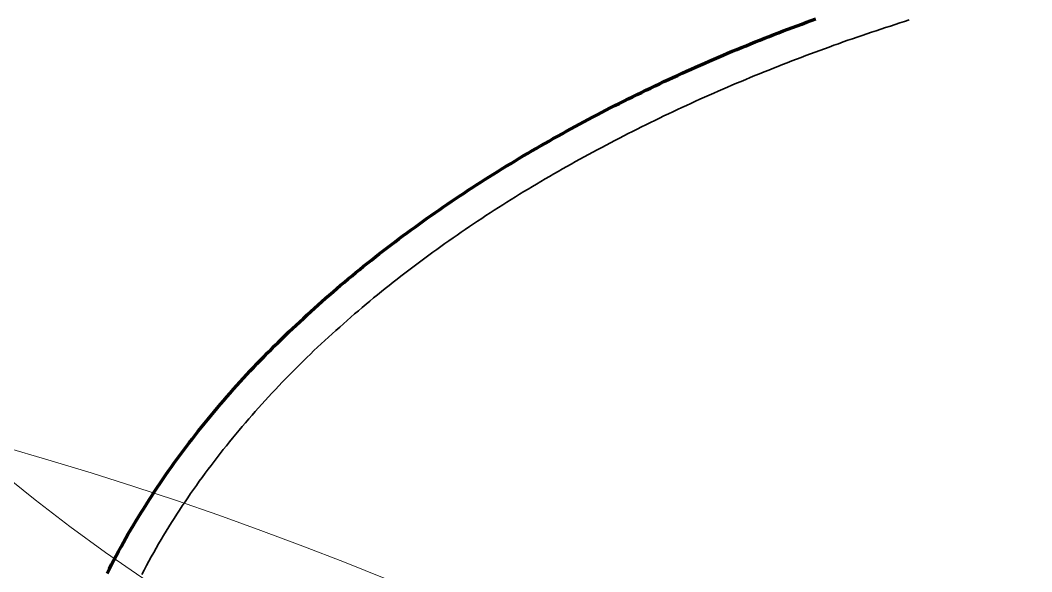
# Model space of a CAD drawing. Header units: millimetres. Extents: x 0 to 2382, y 0 to 420.
# Drawn here: x 271.35 to 281.54, y 293.26 to 298.82 of the extents above; entities that cross this region are included whole.
import ezdxf

# ---------------------------------------------------------------- set-up
doc = ezdxf.new("R2010")
doc.units = ezdxf.units.MM
doc.linetypes.add('IRAM-E-TRAZOS', pattern=[5, 4, -1])
for name, color, linetype, lineweight in [('01-VISIBLE', 7, 'CONTINUOUS', 70), ('02-OCULTA', 4, 'IRAM-E-TRAZOS', 35), ('08-FINA', 5, 'CONTINUOUS', 18)]:
    doc.layers.add(name, color=color, linetype=linetype, lineweight=lineweight)

msp = doc.modelspace()

# ---------------------------------------------------------------- linework, layer by layer
at = {"layer": '01-VISIBLE'}
msp.add_lwpolyline([(272.227, 293.245), (272.25, 293.29), (272.272, 293.335), (272.296, 293.379), (272.319, 293.423), (272.343, 293.467), (272.367, 293.511), (272.391, 293.555), (272.415, 293.599), (272.44, 293.643), (272.465, 293.686), (272.491, 293.729), (272.517, 293.772), (272.543, 293.815), (272.569, 293.858), (272.595, 293.9), (272.622, 293.943), (272.649, 293.985), (272.676, 294.027), (272.704, 294.069), (272.732, 294.111), (272.76, 294.152), (272.788, 294.194), (272.816, 294.235), (272.845, 294.276), (272.874, 294.317), (272.903, 294.357), (272.933, 294.398), (272.963, 294.438), (272.992, 294.479), (273.023, 294.519), (273.053, 294.559), (273.083, 294.598), (273.114, 294.638), (273.145, 294.677), (273.177, 294.716), (273.208, 294.755), (273.24, 294.794), (273.272, 294.833), (273.304, 294.871), (273.336, 294.91), (273.368, 294.948), (273.401, 294.986), (273.434, 295.024), (273.467, 295.061), (273.5, 295.099), (273.534, 295.136), (273.567, 295.173), (273.601, 295.21), (273.635, 295.247), (273.669, 295.284), (273.704, 295.32), (273.738, 295.357), (273.773, 295.393), (273.808, 295.429), (273.843, 295.465), (273.878, 295.5), (273.914, 295.536), (273.949, 295.571), (273.985, 295.606), (274.021, 295.641), (274.057, 295.676), (274.093, 295.71), (274.13, 295.745), (274.166, 295.779), (274.203, 295.813), (274.24, 295.847), (274.277, 295.881), (274.314, 295.915), (274.351, 295.948), (274.389, 295.982), (274.426, 296.015), (274.464, 296.048), (274.502, 296.081), (274.54, 296.113), (274.578, 296.146), (274.617, 296.178), (274.655, 296.21), (274.694, 296.242), (274.732, 296.274), (274.771, 296.306), (274.81, 296.337), (274.849, 296.369), (274.888, 296.4), (274.928, 296.431), (274.967, 296.462), (275.007, 296.493), (275.046, 296.523), (275.086, 296.554), (275.126, 296.584), (275.166, 296.614), (275.206, 296.644), (275.247, 296.674), (275.287, 296.704), (275.328, 296.733), (275.368, 296.762), (275.409, 296.792), (275.45, 296.821), (275.491, 296.85), (275.532, 296.878), (275.573, 296.907), (275.614, 296.935), (275.656, 296.964), (275.697, 296.992), (275.739, 297.02), (275.78, 297.048), (275.822, 297.075), (275.864, 297.103), (275.906, 297.13), (275.948, 297.158), (275.99, 297.185), (276.032, 297.212), (276.075, 297.238), (276.117, 297.265), (276.16, 297.292), (276.202, 297.318), (276.245, 297.344), (276.288, 297.37), (276.331, 297.396), (276.374, 297.422), (276.417, 297.448), (276.46, 297.473), (276.503, 297.499), (276.546, 297.524), (276.59, 297.549), (276.633, 297.574), (276.677, 297.599), (276.72, 297.624), (276.764, 297.648), (276.808, 297.672), (276.852, 297.697), (276.896, 297.721), (276.94, 297.745), (276.984, 297.769), (277.028, 297.792), (277.072, 297.816), (277.116, 297.84), (277.161, 297.863), (277.205, 297.886), (277.25, 297.909), (277.294, 297.932), (277.339, 297.955), (277.384, 297.977), (277.429, 298), (277.473, 298.022), (277.518, 298.045), (277.563, 298.067), (277.608, 298.089), (277.653, 298.111), (277.699, 298.132), (277.744, 298.154), (277.789, 298.176), (277.834, 298.197), (277.88, 298.218), (277.925, 298.239), (277.971, 298.26), (278.016, 298.281), (278.062, 298.302), (278.108, 298.323), (278.153, 298.343), (278.199, 298.363), (278.245, 298.384), (278.291, 298.404), (278.337, 298.424), (278.383, 298.443), (278.429, 298.463), (278.475, 298.482), (278.522, 298.502), (278.568, 298.521), (278.614, 298.54), (278.661, 298.559), (278.707, 298.578), (278.753, 298.597), (278.8, 298.615), (278.847, 298.634), (278.893, 298.652), (278.94, 298.671), (278.987, 298.689), (279.033, 298.707), (279.08, 298.724), (279.127, 298.742), (279.174, 298.76), (279.221, 298.777), (279.268, 298.795), (279.315, 298.812), (279.362, 298.829)], dxfattribs=at)
at = {"layer": '02-OCULTA'}
msp.add_lwpolyline([(280.305, 298.819), (280.257, 298.804), (280.209, 298.788), (280.161, 298.773), (280.114, 298.757), (280.066, 298.742), (280.019, 298.726), (279.971, 298.71), (279.923, 298.694), (279.876, 298.678), (279.829, 298.662), (279.781, 298.646), (279.734, 298.629), (279.687, 298.613), (279.639, 298.596), (279.592, 298.579), (279.545, 298.563), (279.498, 298.545), (279.451, 298.528), (279.404, 298.511), (279.357, 298.494), (279.31, 298.476), (279.263, 298.459), (279.216, 298.441), (279.169, 298.423), (279.122, 298.405), (279.076, 298.387), (279.029, 298.369), (278.982, 298.35), (278.936, 298.332), (278.889, 298.313), (278.843, 298.295), (278.796, 298.276), (278.75, 298.257), (278.703, 298.238), (278.657, 298.219), (278.611, 298.199), (278.565, 298.18), (278.519, 298.16), (278.473, 298.14), (278.427, 298.121), (278.381, 298.101), (278.335, 298.08), (278.289, 298.06), (278.243, 298.04), (278.197, 298.019), (278.152, 297.999), (278.106, 297.978), (278.06, 297.957), (278.015, 297.936), (277.97, 297.915), (277.924, 297.894), (277.879, 297.872), (277.834, 297.851), (277.788, 297.829), (277.743, 297.807), (277.698, 297.785), (277.653, 297.763), (277.608, 297.741), (277.564, 297.719), (277.519, 297.696), (277.474, 297.674), (277.429, 297.651), (277.385, 297.628), (277.34, 297.605), (277.296, 297.582), (277.251, 297.558), (277.207, 297.535), (277.163, 297.511), (277.119, 297.488), (277.075, 297.464), (277.031, 297.44), (276.987, 297.416), (276.943, 297.391), (276.899, 297.367), (276.856, 297.342), (276.812, 297.318), (276.768, 297.293), (276.725, 297.268), (276.682, 297.243), (276.638, 297.217), (276.595, 297.192), (276.552, 297.166), (276.509, 297.141), (276.466, 297.115), (276.423, 297.089), (276.381, 297.063), (276.338, 297.036), (276.295, 297.01), (276.253, 296.983), (276.211, 296.956), (276.168, 296.929), (276.126, 296.902), (276.084, 296.875), (276.042, 296.848), (276, 296.82), (275.958, 296.793), (275.917, 296.765), (275.875, 296.737), (275.834, 296.709), (275.792, 296.68), (275.751, 296.652), (275.71, 296.623), (275.669, 296.595), (275.628, 296.566), (275.587, 296.537), (275.546, 296.508), (275.506, 296.478), (275.465, 296.449), (275.425, 296.419), (275.385, 296.389), (275.345, 296.359), (275.305, 296.329), (275.265, 296.299), (275.225, 296.268), (275.185, 296.238), (275.146, 296.207), (275.106, 296.176), (275.067, 296.145), (275.028, 296.113), (274.989, 296.082), (274.95, 296.05), (274.911, 296.019), (274.873, 295.987), (274.834, 295.955), (274.796, 295.922), (274.757, 295.89), (274.719, 295.857), (274.681, 295.825), (274.644, 295.792), (274.606, 295.759), (274.569, 295.725), (274.531, 295.692), (274.494, 295.658), (274.457, 295.625), (274.42, 295.591), (274.383, 295.557), (274.347, 295.522), (274.31, 295.488), (274.274, 295.453), (274.238, 295.418), (274.202, 295.383), (274.167, 295.348), (274.131, 295.313), (274.096, 295.277), (274.06, 295.242), (274.025, 295.206), (273.991, 295.17), (273.956, 295.134), (273.921, 295.097), (273.887, 295.061), (273.853, 295.024), (273.819, 294.987), (273.785, 294.95), (273.752, 294.913), (273.719, 294.875), (273.686, 294.838), (273.653, 294.8), (273.62, 294.762), (273.587, 294.724), (273.555, 294.686), (273.523, 294.647), (273.491, 294.608), (273.459, 294.57), (273.428, 294.531), (273.397, 294.491), (273.366, 294.452), (273.335, 294.412), (273.304, 294.373), (273.274, 294.333), (273.244, 294.293), (273.214, 294.253), (273.184, 294.212), (273.155, 294.172), (273.126, 294.131), (273.097, 294.09), (273.068, 294.049), (273.04, 294.007), (273.012, 293.966), (272.984, 293.924), (272.956, 293.882), (272.929, 293.84), (272.902, 293.798), (272.875, 293.756), (272.849, 293.713), (272.822, 293.671), (272.796, 293.628), (272.771, 293.585), (272.745, 293.542), (272.72, 293.498), (272.696, 293.455), (272.671, 293.411), (272.647, 293.367), (272.623, 293.323), (272.6, 293.279), (272.576, 293.234)], dxfattribs=at)
at = {"layer": '08-FINA'}
for centre, radius in [((282.872, 308.476), 18.417), ((261.112, 259.08), 36.833)]:
    msp.add_circle(centre, radius, dxfattribs=at)

doc.saveas('drawing.dxf')
